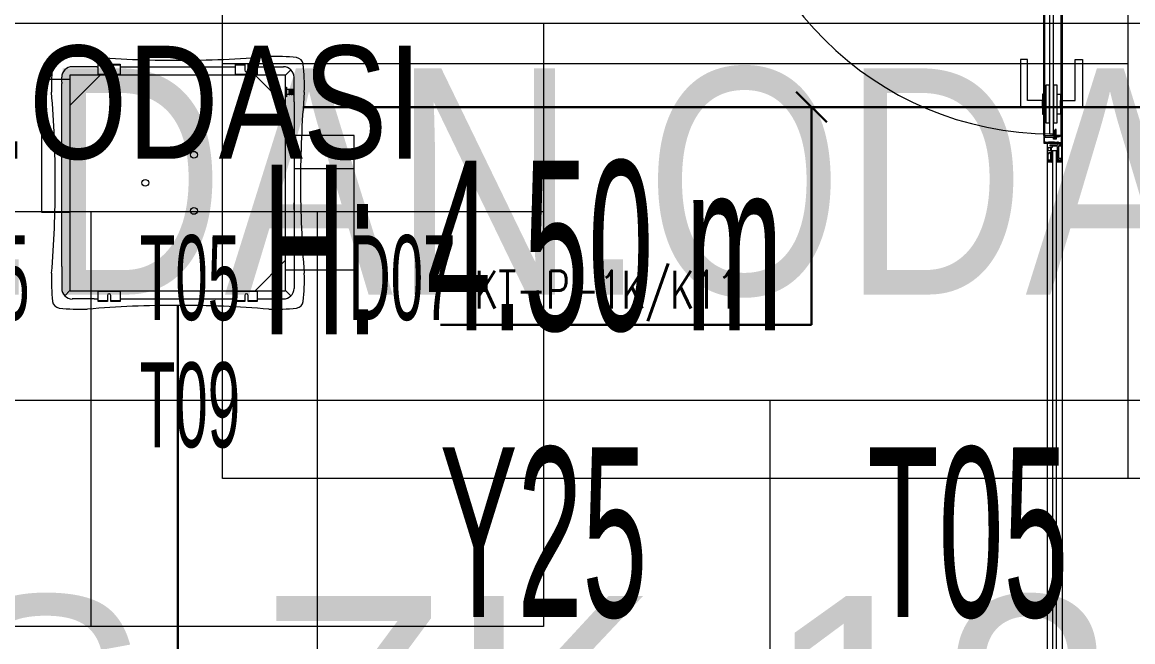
# Model space of a CAD drawing. Extents: x -9058 to 11890, y 0 to 4205.
# Drawn here: x 2019.3 to 2313.7, y 2965.6 to 3129.9 of the extents above; entities that cross this region are included whole.
import ezdxf
from ezdxf.enums import TextEntityAlignment as Align

# ---------------------------------------------------------------- set-up
doc = ezdxf.new("R2010")
doc.units = 0
doc.header["$MEASUREMENT"] = 0
doc.layers.get('0').update_dxf_attribs({"color": 9, "lineweight": 9})
for name, color, linetype, lineweight in [('40A', 9, 'Continuous', 9), ('E-KABLO', 7, 'Continuous', 30), ('E-YAZI', 7, 'Continuous', 30), ('M-TEFRIS2-015', 129, 'Continuous', 9), ('M-TEFRIS2-015 @ 10 (1)', 129, 'Continuous', 9), ('M-TEFRIS2-015 @ 10 (2)', 129, 'Continuous', 9), ('M-TEFRIS2-015 @ 20', 129, 'Continuous', 9), ('T-FC-KASETLİ-TAVAN', 3, 'Continuous', 20)]:
    doc.layers.add(name, color=color, linetype=linetype, lineweight=lineweight)
doc.styles.add('Arial', font='arial.ttf', dxfattribs={"height": 2.5})
doc.styles.add('E-YAZI', font='txttw.shx')
doc.styles.add('MuuM_TEXT-STANDART', font='ARIALN.TTF')

# ---------------------------------------------------------------- blocks, each defined once
blk = doc.blocks.new('0a_roomno2')
blk.add_lwpolyline([(30, -16), (0, -16), (0, 0), (30, 0)], close=True)
for points in [[(0, 0), (30, 0)], [(0, -5), (30, -5)], [(12, -5), (12, -16)], [(18, -5), (18, -16)], [(24, -5), (24, -16)], [(12, -10.5), (0, -10.5)]]:
    blk.add_lwpolyline(points)
at = {"layer": '40A'}
blk.add_lwpolyline([(0, 0), (30, 0)], dxfattribs=at)
at = {"style": 'MuuM_TEXT-STANDART', "width": 0.6}
blk.add_text('H:', height=2.25, dxfattribs=at).set_placement((0.525, -12.962), align=Align.MIDDLE_LEFT)
at = {"style": 'Arial'}
blk.add_attdef('ODANO', (0, 1.505), '', height=3, dxfattribs=at)
blk.add_attdef('MEKANADI', text='', height=3, dxfattribs=at).set_placement((0.525, -4.75), align=Align.BOTTOM_LEFT)
at = {"style": 'MuuM_TEXT-STANDART', "width": 0.6}
for tag, p in [('YER01', (15, -7)), ('TAVAN01', (20.625, -7)), ('DUVAR01', (26.25, -7)), ('YER02', (15, -10.375)), ('TAVAN02', (20.625, -10.375)), ('DUVAR02', (26.25, -10.375)), ('YER03', (15, -13.75)), ('TAVAN03', (20.625, -13.75)), ('DUVAR03', (26.25, -13.75))]:
    blk.add_attdef(tag, text='', height=2.25, dxfattribs=at).set_placement(p, align=Align.MIDDLE_CENTER)
at = {"style": 'MuuM_TEXT-STANDART'}
blk.add_attdef('M2', text='', height=2.25, dxfattribs=at).set_placement((1.323, -7.805), align=Align.MIDDLE_LEFT)
at = {"style": 'MuuM_TEXT-STANDART', "width": 0.6}
blk.add_attdef('TEMIZTAVANYUKSEKLIGI', text='', height=2.25, dxfattribs=at).set_placement((2.7, -13.162), align=Align.MIDDLE_LEFT)
blk = doc.blocks.new('*U649')
at = {"layer": 'M-TEFRIS2-015 @ 20'}
ref = blk.add_blockref('0a_roomno2', (2072.35, 3328.89), dxfattribs=dict(at, xscale=20, yscale=20, zscale=20))
ref.add_attrib('TEMIZTAVANYUKSEKLIGI', '4.50 m', dxfattribs={"layer": '0', "height": 45, "style": 'MuuM_TEXT-STANDART', "width": 0.6}).set_placement((2126.35, 3070.65), align=Align.MIDDLE_LEFT)
blk = doc.blocks.new('g-kapı kolu-p')
for points in [[(11.85, 8.21), (-0.95, 8.21), (-0.95, 2.41), (0.95, 2.41), (0.95, 6.31), (11.85, 6.31), (11.85, 8.21)], [(11.85, -8.21), (-0.95, -8.21), (-0.95, -2.41), (0.95, -2.41), (0.95, -6.31), (11.85, -6.31), (11.85, -8.21)]]:
    blk.add_lwpolyline(points)
for points in [[(-5, 0.5), (5, 0.5), (5, 1.5), (-5, 1.5)], [(-2.65, 1.5), (2.65, 1.5), (2.65, 2.41), (-2.65, 2.41)], [(-5, -1.5), (5, -1.5), (5, -0.5), (-5, -0.5)], [(-2.65, -1.5), (2.65, -1.5), (2.65, -2.41), (-2.65, -2.41)]]:
    blk.add_lwpolyline(points, close=True)
blk = doc.blocks.new('*U682')
at = {"layer": 'M-TEFRIS2-015 @ 20'}
ref = blk.add_blockref('0a_roomno2', (1857.47, 2882.62), dxfattribs=dict(at, xscale=20, yscale=20, zscale=20))
ref.add_attrib('ODANO', ' PRS-ZK-12', (1857.47, 2917.72), dxfattribs={"layer": '0', "height": 60, "style": 'Arial'})
blk = doc.blocks.new('*U683')
at = {"layer": 'M-TEFRIS2-015 @ 10 (1)'}
ref = blk.add_blockref('0a_roomno2', (1857.47, 3129.66), dxfattribs=dict(at, xscale=10, yscale=10, zscale=10))
ref.add_attrib('MEKANADI', 'SER.DAN.ODASI', dxfattribs={"layer": '0', "height": 30, "style": 'Arial', "width": 0.8}).set_placement((1862.72, 3084.66), align=Align.BOTTOM_LEFT)
ref.add_attrib('YER01', 'Y25', dxfattribs={"layer": '0', "height": 22.5, "style": 'MuuM_TEXT-STANDART', "width": 0.6}).set_placement((2007.47, 3062.16), align=Align.MIDDLE_CENTER)
ref.add_attrib('TAVAN01', 'T05', dxfattribs={"layer": '0', "height": 22.5, "style": 'MuuM_TEXT-STANDART', "width": 0.6}).set_placement((2063.72, 3062.16), align=Align.MIDDLE_CENTER)
ref.add_attrib('DUVAR01', 'D07', dxfattribs={"layer": '0', "height": 22.5, "style": 'MuuM_TEXT-STANDART', "width": 0.6}).set_placement((2119.97, 3062.16), align=Align.MIDDLE_CENTER)
ref.add_attrib('TAVAN02', 'T09', dxfattribs={"layer": '0', "height": 22.5, "style": 'MuuM_TEXT-STANDART', "width": 0.6}).set_placement((2063.72, 3028.41), align=Align.MIDDLE_CENTER)
at = {"layer": 'M-TEFRIS2-015 @ 10 (2)'}
ref = blk.add_blockref('0a_roomno2', (1857.47, 3129.66), dxfattribs=dict(at, xscale=10, yscale=10, zscale=10))
ref.add_attrib('MEKANADI', 'SER.DAN.ODASI', dxfattribs={"layer": '0', "height": 30, "style": 'Arial', "width": 0.8}).set_placement((1862.72, 3084.66), align=Align.BOTTOM_LEFT)
ref.add_attrib('YER01', 'Y25', dxfattribs={"layer": '0', "height": 22.5, "style": 'MuuM_TEXT-STANDART', "width": 0.6}).set_placement((2007.47, 3062.16), align=Align.MIDDLE_CENTER)
ref.add_attrib('TAVAN01', 'T05', dxfattribs={"layer": '0', "height": 22.5, "style": 'MuuM_TEXT-STANDART', "width": 0.6}).set_placement((2063.72, 3062.16), align=Align.MIDDLE_CENTER)
ref.add_attrib('DUVAR01', 'D07', dxfattribs={"layer": '0', "height": 22.5, "style": 'MuuM_TEXT-STANDART', "width": 0.6}).set_placement((2119.97, 3062.16), align=Align.MIDDLE_CENTER)
ref.add_attrib('TAVAN02', 'T09', dxfattribs={"layer": '0', "height": 22.5, "style": 'MuuM_TEXT-STANDART', "width": 0.6}).set_placement((2063.72, 3028.41), align=Align.MIDDLE_CENTER)
at = {"layer": 'M-TEFRIS2-015 @ 20'}
ref = blk.add_blockref('0a_roomno2', (1857.47, 3129.66), dxfattribs=dict(at, xscale=20, yscale=20, zscale=20))
ref.add_attrib('MEKANADI', 'SER.DAN.ODASI', dxfattribs={"layer": '0', "height": 60, "style": 'Arial', "width": 0.8}).set_placement((1867.97, 3039.66), align=Align.BOTTOM_LEFT)
ref.add_attrib('YER01', 'Y25', dxfattribs={"layer": '0', "height": 45, "style": 'MuuM_TEXT-STANDART', "width": 0.6}).set_placement((2157.47, 2994.66), align=Align.MIDDLE_CENTER)
ref.add_attrib('TAVAN01', 'T05', dxfattribs={"layer": '0', "height": 45, "style": 'MuuM_TEXT-STANDART', "width": 0.6}).set_placement((2269.97, 2994.66), align=Align.MIDDLE_CENTER)
blk = doc.blocks.new('jkvhj')
at = {"color": 252, "lineweight": 0}
for p, q in [((-29.96, 30.01), (-28.53, 28.57)), ((-21.53, 30.8), (-28.01, 30.8)), ((-21.06, 30.8), (-21.53, 30.8)), ((-21.06, 31.3), (-21.06, 31.5)), ((-21.06, 31.5), (-18.61, 31.5)), ((-21.06, 31.3), (-18.61, 31.3)), ((-21.06, 28.8), (-21.06, 31.3)), ((-18.61, 31.5), (-18.61, 29.85)), ((-17.71, 31.5), (-15.26, 31.5)), ((-17.71, 29.85), (-17.71, 31.5)), ((-17.71, 31.3), (-15.26, 31.3)), ((-15.26, 31.5), (-15.26, 31.3)), ((-15.26, 31.3), (-15.26, 28.8)), ((15.34, 30.8), (-15.26, 30.8)), ((15.34, 31.3), (15.34, 31.5)), ((15.34, 31.5), (17.79, 31.5)), ((15.34, 28.8), (15.34, 31.3)), ((15.34, 31.3), (17.79, 31.3)), ((17.79, 31.5), (17.79, 29.85)), ((18.69, 31.5), (21.14, 31.5)), ((18.69, 29.85), (18.69, 31.5)), ((18.69, 31.3), (21.14, 31.3)), ((21.14, 31.5), (21.14, 31.3)), ((21.14, 31.3), (21.14, 28.8)), ((22.22, 30.8), (21.14, 30.8)), ((22.22, 30.8), (27.99, 30.8)), ((28.61, 28.57), (29.99, 29.95)), ((-30.81, 21.53), (-30.81, 28)), ((-21.06, 28.8), (-15.26, 28.8)), ((-21.06, 28.6), (-21.06, 28.8)), ((-20.46, 28.6), (-20.56, 28.6)), ((-15.26, 28.8), (-15.26, 28.6)), ((15.34, 28.8), (21.14, 28.8)), ((15.34, 28.8), (15.34, 28.6)), ((21.14, 28.8), (21.14, 28.6)), ((30.79, 26.3), (30.79, 28)), ((30.79, 22.23), (30.79, 26.36)), ((-46.76, 23.12), (-46.76, -12.58)), ((-46.76, 23.12), (-46.56, 23.12)), ((-46.56, 23.12), (-28.76, 23.12)), ((-30.81, -21.48), (-30.81, 21.53)), ((-28.76, 23.12), (-28.56, 23.12)), ((30.79, 22.23), (30.79, -21.48)), ((-30.81, 7.04), (-30.81, 5.26)), ((28.64, 7.9), (36.04, 7.9)), ((36.04, 7.9), (36.04, -27.5)), ((-31.01, -3.77), (-46.56, -3.77)), ((-46.76, -12.58), (-46.56, -12.58)), ((-46.56, -12.58), (-28.76, -12.58)), ((-28.76, -12.58), (-28.56, -12.58)), ((-30.81, -21.48), (-30.81, -28)), ((-30.76, -23.45), (-30.59, -23.35)), ((-30.76, -23.45), (-30.76, -24.75)), ((-30.59, -23.35), (-30.49, -23.35)), ((-30.59, -24.85), (-30.59, -23.35)), ((-30.49, -23.35), (-30.49, -24.85)), ((-30.49, -23.4), (-30.19, -23.4)), ((-30.19, -23.4), (-30.09, -23.35)), ((-30.19, -23.4), (-30.19, -24.8)), ((-30.09, -23.35), (-29.99, -23.35)), ((-30.09, -24.85), (-30.09, -23.35)), ((-29.99, -23.35), (-29.99, -24.85)), ((-29.99, -23.4), (-29.69, -23.4)), ((-29.69, -23.4), (-29.59, -23.35)), ((-29.69, -23.4), (-29.69, -24.8)), ((-29.59, -24.85), (-29.59, -23.35)), ((-29.59, -23.35), (-29.49, -23.35)), ((-29.49, -23.35), (-29.49, -24.85)), ((-29.49, -23.4), (-28.76, -23.4)), ((-28.76, -22.85), (-28.56, -22.85)), ((-28.76, -23.4), (-28.76, -22.85)), ((-28.76, -23.9), (-28.76, -23.4)), ((30.79, -21.48), (30.79, -26.35)), ((-30.59, -24.85), (-30.76, -24.75)), ((-30.49, -24.85), (-30.59, -24.85)), ((-30.49, -24.8), (-30.19, -24.8)), ((-30.09, -24.85), (-30.19, -24.8)), ((-29.99, -24.85), (-30.09, -24.85)), ((-29.99, -24.8), (-29.69, -24.8)), ((-29.59, -24.85), (-29.69, -24.8)), ((-29.49, -24.85), (-29.59, -24.85)), ((-29.49, -24.8), (-28.76, -24.8)), ((-28.76, -23.9), (-28.56, -23.9)), ((-28.76, -24.1), (-28.76, -23.9)), ((-28.76, -24.3), (-28.76, -24.1)), ((-28.56, -24.3), (-28.76, -24.3)), ((-28.76, -24.8), (-28.76, -24.3)), ((-28.76, -25.35), (-28.76, -24.8)), ((-28.56, -25.35), (-28.76, -25.35)), ((-28.53, -28.57), (-29.97, -30)), ((-28.56, -27.8), (-28.56, -28.1)), ((-21.06, -28.8), (-21.06, -28.6)), ((-15.26, -28.8), (-21.06, -28.8)), ((-21.06, -31.3), (-21.06, -28.8)), ((-15.26, -28.6), (-15.26, -28.8)), ((-15.26, -28.8), (-15.26, -31.3)), ((15.34, -28.8), (15.34, -28.6)), ((15.34, -31.3), (15.34, -28.8)), ((21.14, -28.8), (15.34, -28.8)), ((21.14, -28.6), (21.14, -28.8)), ((21.14, -28.8), (21.14, -31.3)), ((36.04, -27.5), (28.64, -27.5)), ((30.79, -26.73), (30.79, -28)), ((-21.53, -30.8), (-28.01, -30.8)), ((-21.06, -30.8), (-21.53, -30.8)), ((-18.61, -31.3), (-21.06, -31.3)), ((-21.06, -31.5), (-21.06, -31.3)), ((-18.61, -31.5), (-21.06, -31.5)), ((-18.61, -29.85), (-18.61, -31.5)), ((-17.71, -31.5), (-17.71, -29.85)), ((-15.26, -31.3), (-17.71, -31.3)), ((-15.26, -31.5), (-17.71, -31.5)), ((15.34, -30.8), (-15.26, -30.8)), ((-15.26, -31.3), (-15.26, -31.5)), ((17.79, -31.3), (15.34, -31.3)), ((15.34, -31.5), (15.34, -31.3)), ((17.79, -31.5), (15.34, -31.5)), ((17.79, -29.85), (17.79, -31.5)), ((18.69, -31.5), (18.69, -29.85)), ((21.14, -31.3), (18.69, -31.3)), ((21.14, -31.5), (18.69, -31.5)), ((21.52, -30.8), (21.14, -30.8)), ((21.14, -31.3), (21.14, -31.5)), ((21.52, -30.8), (27.99, -30.8))]:
    blk.add_line(p, q, dxfattribs=at)
for p, q in [((-28.56, 20.5), (-20.46, 28.6)), ((-28.56, 28.5), (-28.56, 27.4)), ((-28.56, 28.1), (-28.56, 27.8)), ((-28.56, 27.4), (-28.56, 20.5)), ((-28.06, 28.6), (-28.46, 28.6)), ((-20.46, 28.6), (-28.06, 28.6)), ((-17.2, 28.6), (-20.46, 28.6)), ((15.34, 28.6), (-17.2, 28.6)), ((20.54, 28.6), (15.34, 28.6)), ((21.14, 28.6), (20.64, 28.6)), ((28.54, 28.6), (21.14, 28.6)), ((28.64, 20.5), (28.64, 28.5)), ((28.64, 27.8), (28.64, 28.1)), ((-28.56, 20.5), (-28.56, -28.5)), ((28.64, 7.9), (28.64, 20.5)), ((28.64, -20.5), (28.64, 7.9)), ((-28.56, -20.5), (-20.46, -28.6)), ((28.64, -20.5), (20.56, -28.6)), ((28.64, -27.5), (28.64, -20.5)), ((-28.56, -22.85), (-28.56, -23.9)), ((-28.56, -23.9), (-28.56, -24.1)), ((-28.56, -24.1), (-28.56, -24.3)), ((-28.56, -24.3), (-28.56, -25.35)), ((-28.46, -28.6), (-28.06, -28.6)), ((-28.06, -28.6), (-16.92, -28.6)), ((-16.92, -28.6), (20.56, -28.6)), ((20.56, -28.6), (28.54, -28.6)), ((28.64, -28.5), (28.64, -27.5)), ((28.64, -28.1), (28.64, -27.8))]:
    blk.add_line(p, q)
for centre in [(-4.26, 7.45), (8.64, 0), (-4.26, -7.45)]:
    blk.add_circle(centre, 0.9, dxfattribs=at)
for centre, radius, start, end in [((-31.24, 31.22), 2, 96.5483, 173.6548), ((-25.77, -16.47), 50, 88.068, 96.5483), ((-0.01, 321), 288.5, 265.2133, 270), ((-0.01, 321), 288.5, 270, 274.7719), ((25.75, -16.47), 50, 83.4517, 91.932), ((31.23, 31.22), 2, 6.3452, 83.4517), ((16.46, 25.91), 50, 173.6548, 182.1901), ((-16.48, 25.91), 50, 357.8099, 6.3452), ((-28.46, 28.5), 0.1, 134.9586, 180), ((-28.46, 28.5), 0.1, 90, 134.9586), ((28.54, 28.5), 0.1, 45.0414, 90), ((28.54, 28.5), 0.1, 0, 45.0414), ((-321.01, 0), 288.5, 0, 4.7719), ((320.99, 0), 288.5, 175.2281, 180), ((-321.01, 0), 288.5, 355.2133, 0), ((320.99, 0), 288.5, 180, 184.7867), ((16.46, -25.76), 50, 178.0684, 186.5277), ((-16.48, -25.76), 50, 353.4723, 1.9316), ((-28.46, -28.5), 0.1, 180, 225.0414), ((-28.46, -28.5), 0.1, 225.0414, 270), ((28.54, -28.5), 0.1, 270, 0), ((-31.23, -31.22), 2, 186.5277, 263.4723), ((31.21, -31.22), 2, 276.5277, 353.4723), ((-25.77, 16.47), 50, 263.4723, 271.9334), ((-0.01, -321), 288.5, 90, 94.7867), ((-0.01, -321), 288.5, 85.2281, 90), ((25.75, 16.47), 50, 268.0666, 276.5277)]:
    blk.add_arc(centre, radius, start, end)
for centre, radius, start, end in [((-27.92, 27.96), 2.89, 135.0273, 179.2423), ((-28.05, 28.09), 2.71, 89.2423, 135.0273), ((-18.16, 29.85), 0.45, 180, 0), ((18.24, 29.85), 0.45, 180, 0), ((28.02, 28.09), 2.72, 43.4512, 90.6949), ((27.9, 27.96), 2.89, 0.7887, 43.545), ((30.91, -26.54), 0.225, 123.1177, 236.9215), ((-27.92, -27.96), 2.89, 180.7417, 224.9567), ((-18.16, -29.85), 0.45, 0, 180), ((18.24, -29.85), 0.45, 0, 180), ((27.99, -28), 2.8, 270, 0), ((-28.04, -28.08), 2.71, 224.9567, 270.7417)]:
    blk.add_arc(centre, radius, start, end, dxfattribs=at)

msp = doc.modelspace()

# ---------------------------------------------------------------- hatches: boundary and pattern name
at = {"layer": 'M-TEFRIS2-015'}
h = msp.add_hatch(dxfattribs=at)
h.set_pattern_fill('NET', color=256, angle=135, style=0)
h.set_pattern_definition([(225, (11.79018, 2712.88432), (0.0883883476, -0.0883883476), []), (315, (11.79018, 2712.88432), (0.0883883476, 0.0883883476), [])])
h.paths.add_polyline_path([(2292.66, 3100.56), (2292.7, 3100.57), (2292.7, 3100.74, -1), (2292.75, 3100.74), (2292.75, 3099.91), (2292.51, 3099.91), (2292.48, 3099.89), (2292.45, 3099.87), (2292.43, 3099.83), (2292.43, 3099.8), (2292.8, 3099.8), (2292.8, 3099.77), (2292.94, 3099.77), (2292.99, 3099.71), (2292.99, 3099.5), (2292.8, 3099.65), (2292.8, 3099.56), (2293, 3099.36), (2293, 3099.27), (2292.82, 3099.44), (2292.8, 3099.45), (2292.8, 3099.34), (2292.92, 3099.17), (2292.95, 3099.14), (2292.98, 3099.13), (2293.01, 3099.11), (2293.07, 3099.09), (2292.81, 3099.09), (2292.8, 3099.14), (2292.8, 3099.05), (2293.04, 3099.05), (2293.09, 3099.06), (2293.12, 3099.07), (2293.14, 3099.09), (2293.14, 3101.3), (2293.09, 3101.3), (2292.85, 3101.21), (2292.81, 3101.21), (2292.75, 3101.25), (2292.7, 3101.25), (2292.66, 3101.21)])
h.paths.add_polyline_path([(2293.05, 3100.55), (2292.87, 3100.38), (2292.83, 3100.38), (2292.83, 3100.72), (2292.83, 3100.77), (2292.81, 3100.8), (2292.77, 3100.84), (2292.72, 3100.84), (2292.7, 3100.85), (2292.7, 3101.16, 0.292264), (2293.05, 3101.17)], flags=16)
h.paths.add_polyline_path([(2293.01, 3100.34), (2293.01, 3100.24), (2292.93, 3100.3)], flags=16)
h.paths.add_polyline_path([(2292.9, 3100.27), (2293, 3100.14), (2293, 3099.91), (2292.84, 3099.91), (2292.84, 3100.24)], flags=16)
h.paths.add_polyline_path([(2293.03, 3100.21), (2293.13, 3100.12), (2293.03, 3100.12)], flags=16)

# ---------------------------------------------------------------- linework, layer by layer
at = {"layer": 'E-KABLO', "color": 6, "ltscale": 40}
for p, q in [((2715.24, 3107.4), (2093.74, 3107.4)), ((2060.54, 3054.78), (2060.54, 2837.75))]:
    msp.add_line(p, q, dxfattribs=at)
at = {"layer": 'E-KABLO'}
msp.add_line((2228.5, 3049.6), (2228.5, 3107.4), dxfattribs=at)
at = {"layer": 'E-YAZI'}
for p, q in [((2224.46, 3111.44), (2232.55, 3103.36)), ((2130.18, 3049.6), (2228.5, 3049.6))]:
    msp.add_line(p, q, dxfattribs=at)
at = {"layer": 'M-TEFRIS2-015'}
for p, q in [((2294.95, 3212.61), (2294.95, 3083.67)), ((2290.07, 3099.88), (2290.07, 3185.78)), ((2290.38, 3099.88), (2290.38, 3185.78)), ((2294.73, 3099.88), (2294.73, 3185.78)), ((2294.95, 3099.88), (2294.95, 3185.78)), ((2291.19, 3097.82), (2290.95, 3097.82)), ((2290.95, 3097.82), (2290.95, 3092.85)), ((2291.62, 3097.94), (2291.19, 3097.94)), ((2291.19, 3097.94), (2291.19, 3097.82)), ((2291.62, 3097.76), (2291.62, 3097.94)), ((2293.27, 3097.76), (2291.62, 3097.76)), ((2291.81, 3097.03), (2291.81, 3097.36)), ((2291.81, 3097.36), (2293.93, 3097.36)), ((2291.95, 3097.94), (2291.86, 3097.85)), ((2291.86, 3097.76), (2291.86, 3097.94)), ((2291.86, 3097.94), (2292.93, 3097.94)), ((2291.91, 3097.76), (2291.86, 3097.8)), ((2292.09, 3097.76), (2291.91, 3097.94)), ((2292.13, 3097.94), (2291.95, 3097.76)), ((2292.26, 3097.76), (2292.08, 3097.94)), ((2292.31, 3097.94), (2292.13, 3097.76)), ((2292.44, 3097.76), (2292.26, 3097.94)), ((2292.48, 3097.94), (2292.3, 3097.76)), ((2292.62, 3097.76), (2292.44, 3097.94)), ((2292.66, 3097.94), (2292.48, 3097.76)), ((2292.79, 3097.76), (2292.61, 3097.94)), ((2292.84, 3097.94), (2292.66, 3097.76)), ((2292.93, 3097.8), (2292.79, 3097.94)), ((2292.93, 3097.86), (2292.83, 3097.76)), ((2292.93, 3097.76), (2292.93, 3097.94)), ((2293.4, 3097.94), (2293.27, 3097.94)), ((2293.27, 3097.94), (2293.27, 3097.76)), ((2293.4, 3097.76), (2293.4, 3097.94)), ((2293.93, 3097.76), (2293.4, 3097.76)), ((2293.93, 3097.36), (2293.93, 3097.76)), ((2294.8, 3097.49), (2294.33, 3097.49)), ((2294.45, 3097.36), (2294.8, 3097.36)), ((2294.95, 3097.83), (2294.8, 3097.83)), ((2294.8, 3097.83), (2294.8, 3097.49)), ((2294.8, 3097.36), (2294.8, 3093.05)), ((2294.95, 3092.86), (2294.95, 3097.83)), ((2291.23, 3096.66), (2291.15, 3096.66)), ((2291.15, 3096.66), (2291.15, 3095.85)), ((2291.15, 3095.85), (2291.29, 3095.85)), ((2291.38, 3095.27), (2291.15, 3095.27)), ((2291.15, 3095.27), (2291.15, 3093.07)), ((2291.27, 3096.59), (2291.23, 3096.66)), ((2291.97, 3096.59), (2291.27, 3096.59)), ((2291.29, 3095.85), (2291.34, 3095.91)), ((2291.34, 3095.91), (2291.97, 3095.91)), ((2291.38, 3095.11), (2291.38, 3095.27)), ((2291.92, 3095.27), (2291.51, 3095.27)), ((2291.51, 3095.27), (2291.51, 3095.11)), ((2292.41, 3097.03), (2291.81, 3097.03)), ((2291.92, 3093.37), (2291.92, 3095.27)), ((2291.97, 3095.91), (2291.97, 3096.59)), ((2292.12, 3096.66), (2292.41, 3096.73)), ((2292.12, 3093.42), (2292.12, 3096.66)), ((2292.12, 3095.86), (2293.76, 3095.86)), ((2292.39, 3094.49), (2292.12, 3094.21)), ((2292.21, 3094.49), (2292.12, 3094.39)), ((2292.45, 3094.49), (2292.12, 3094.49)), ((2292.43, 3094.09), (2292.12, 3094.41)), ((2292.43, 3094.27), (2292.21, 3094.49)), ((2292.43, 3094.44), (2292.39, 3094.49)), ((2292.41, 3096.73), (2292.41, 3097.03)), ((2293.43, 3097.03), (2292.41, 3097.03)), ((2292.45, 2945.36), (2292.45, 3095.86)), ((2293.45, 2945.36), (2293.45, 3095.86)), ((2293.45, 3094.49), (2293.76, 3094.49)), ((2293.66, 3094.49), (2293.47, 3094.3)), ((2293.48, 3094.49), (2293.47, 3094.48)), ((2293.76, 3094.14), (2293.47, 3094.43)), ((2293.76, 3094.42), (2293.47, 3094.12)), ((2293.76, 3094.32), (2293.59, 3094.49)), ((2293.76, 3093.45), (2293.76, 3096.71)), ((2294.07, 3093.87), (2294.07, 3097.11)), ((2294.07, 3097.11), (2294.8, 3097.11)), ((2290.95, 3092.86), (2290.95, 2947.86)), ((2290.95, 3092.85), (2292.07, 3092.85)), ((2291.15, 3093.07), (2291.38, 3093.07)), ((2291.38, 3093.07), (2291.38, 3093.37)), ((2291.38, 3093.37), (2291.92, 3093.37)), ((2291.52, 3092.95), (2291.52, 3093.23)), ((2291.52, 3093.23), (2292.07, 3093.23)), ((2291.89, 3092.95), (2291.52, 3092.95)), ((2292.27, 3092.77), (2291.79, 3093.24)), ((2291.79, 3093.23), (2291.79, 3092.96)), ((2291.94, 3093.22), (2291.79, 3093.08)), ((2291.9, 3092.96), (2291.79, 3093.07)), ((2292.26, 3093.37), (2291.84, 3092.96)), ((2292.07, 3092.95), (2291.89, 3093)), ((2291.89, 3093), (2291.89, 3092.95)), ((2292.25, 3092.96), (2291.98, 3093.23)), ((2292.19, 3093.12), (2292.02, 3092.96)), ((2292.07, 3093.38), (2292.12, 3093.42)), ((2292.07, 3093.23), (2292.07, 3093.38)), ((2292.19, 3093.2), (2292.07, 3093.32)), ((2292.07, 3092.85), (2292.07, 3092.95)), ((2292.07, 3092.85), (2292.43, 3092.69)), ((2292.2, 3092.96), (2292.09, 3092.85)), ((2292.43, 3094.35), (2292.12, 3094.04)), ((2292.43, 3093.91), (2292.12, 3094.23)), ((2292.43, 3094.18), (2292.12, 3093.86)), ((2292.43, 3093.74), (2292.12, 3094.05)), ((2292.43, 3094), (2292.12, 3093.68)), ((2292.43, 3093.56), (2292.12, 3093.88)), ((2292.43, 3093.82), (2292.12, 3093.51)), ((2292.36, 3093.45), (2292.12, 3093.7)), ((2292.18, 3093.45), (2292.12, 3093.52)), ((2292.12, 3093.45), (2292.12, 3093.45)), ((2292.12, 3093.45), (2292.45, 3093.45)), ((2292.27, 3093.3), (2292.19, 3093.37)), ((2292.19, 3093.27), (2292.19, 3093.08)), ((2292.29, 3093.05), (2292.2, 3092.96)), ((2292.2, 3092.96), (2292.39, 3092.8)), ((2292.29, 3092.88), (2292.21, 3092.79)), ((2292.43, 3093.65), (2292.24, 3093.45)), ((2292.39, 3093), (2292.33, 3093.06)), ((2292.39, 3092.8), (2292.33, 3092.74)), ((2292.39, 3093.32), (2292.34, 3093.28)), ((2292.43, 3093.19), (2292.39, 3093.15)), ((2292.39, 3092.8), (2292.43, 3092.8)), ((2292.43, 3093.13), (2292.4, 3093.17)), ((2292.43, 3093.47), (2292.41, 3093.45)), ((2292.43, 3092.78), (2292.41, 3092.8)), ((2294.05, 3093.45), (2293.45, 3093.45)), ((2293.76, 3093.96), (2293.47, 3094.26)), ((2293.76, 3094.24), (2293.47, 3093.95)), ((2293.76, 3093.79), (2293.47, 3094.08)), ((2293.76, 3094.06), (2293.47, 3093.77)), ((2293.76, 3093.61), (2293.47, 3093.9)), ((2293.76, 3093.89), (2293.47, 3093.59)), ((2293.74, 3093.45), (2293.47, 3093.73)), ((2293.57, 3093.45), (2293.47, 3093.55)), ((2293.51, 3093.21), (2293.47, 3093.17)), ((2293.67, 3092.96), (2293.47, 3093.15)), ((2293.84, 3092.86), (2293.47, 3092.69)), ((2293.55, 3092.72), (2293.47, 3092.8)), ((2293.51, 3092.8), (2293.47, 3092.8)), ((2293.54, 3093.26), (2293.49, 3093.31)), ((2293.55, 3093.07), (2293.49, 3093.01)), ((2293.76, 3093.71), (2293.51, 3093.45)), ((2293.71, 3092.96), (2293.51, 3092.8)), ((2294.08, 3093.24), (2293.57, 3092.74)), ((2293.67, 3092.78), (2293.59, 3092.86)), ((2293.67, 3093.37), (2293.6, 3093.29)), ((2293.7, 3093.27), (2293.61, 3093.36)), ((2293.9, 3093.24), (2293.62, 3092.96)), ((2293.76, 3093.53), (2293.68, 3093.45)), ((2293.79, 3092.84), (2293.68, 3092.94)), ((2293.81, 3093.33), (2293.71, 3093.23)), ((2293.98, 3092.99), (2293.71, 3093.27)), ((2293.71, 3093.27), (2293.71, 3093.08)), ((2293.85, 3092.95), (2293.71, 3093.09)), ((2294.05, 3093.42), (2293.83, 3093.32)), ((2293.83, 3093.32), (2293.83, 3093.26)), ((2293.83, 3093.26), (2293.94, 3093.22)), ((2293.99, 3092.99), (2293.83, 3092.94)), ((2293.83, 3092.94), (2293.84, 3092.86)), ((2293.84, 3092.86), (2294.95, 3092.86)), ((2294.11, 3093.04), (2293.92, 3093.23)), ((2293.94, 3093.22), (2293.99, 3093.22)), ((2293.99, 3093.22), (2293.99, 3093.24)), ((2293.99, 3093.24), (2294.24, 3093.24)), ((2294.11, 3093.1), (2293.99, 3092.98)), ((2294.02, 3092.96), (2293.99, 3092.99)), ((2293.99, 3092.96), (2293.99, 3092.99)), ((2294.24, 3092.96), (2293.99, 3092.96)), ((2294.05, 3093.33), (2294.63, 3093.45)), ((2294.05, 3093.42), (2294.05, 3093.45)), ((2294.05, 3093.33), (2294.05, 3093.42)), ((2294.34, 3093.33), (2294.05, 3093.33)), ((2294.11, 3093.22), (2294.09, 3093.24)), ((2294.11, 3093.24), (2294.11, 3092.96)), ((2294.63, 3093.76), (2294.18, 3093.76)), ((2294.24, 3093.24), (2294.24, 3092.96)), ((2294.34, 3093.02), (2294.34, 3093.33)), ((2294.79, 3093.02), (2294.34, 3093.02)), ((2294.8, 3093.05), (2294.84, 3093.05)), ((2294.95, 3092.86), (2294.95, 2943.86))]:
    msp.add_line(p, q, dxfattribs=at)
for points in [[(2291.62, 3185.24), (2291.62, 3100.41), (2291.72, 3100.31), (2292.56, 3100.31), (2292.66, 3100.41), (2292.66, 3185.24), (2292.66, 3185.24), (2292.56, 3185.35), (2291.72, 3185.35), (2291.62, 3185.24)], [(2292.75, 3100.74), (2292.75, 3099.91), (2292.51, 3099.91), (2292.48, 3099.89), (2292.45, 3099.87), (2292.43, 3099.83), (2292.43, 3099.8)], [(2293.4, 3099.88), (2293.4, 3101.42), (2293.14, 3101.42), (2293.14, 3099.05), (2292.8, 3099.05), (2292.8, 3099.8)], [(2293.01, 3100.24), (2292.93, 3100.3), (2293.01, 3100.34), (2293.01, 3100.24)], [(2290.23, 3099.65), (2290.23, 3097.99), (2290.47, 3097.99), (2290.47, 3098.21), (2290.58, 3098.21), (2290.58, 3098.04), (2291.34, 3098.04), (2291.34, 3098.18), (2292.91, 3098.18), (2292.91, 3098.04), (2293.73, 3098.04), (2293.73, 3098.19), (2293.88, 3098.19), (2293.88, 3097.99), (2294.75, 3097.99), (2294.75, 3099.65), (2294.22, 3099.65), (2294.22, 3099.45), (2294.08, 3099.45), (2294.08, 3099.65), (2293.88, 3099.65), (2293.88, 3099.44), (2293.74, 3099.44), (2293.74, 3099.57), (2293.35, 3099.57), (2293.35, 3098.89), (2292.63, 3098.89), (2292.63, 3099.32), (2290.58, 3099.32), (2290.47, 3099.39), (2290.47, 3099.65), (2290.23, 3099.65)], [(2292.8, 3099.65), (2292.99, 3099.5), (2292.99, 3099.71), (2292.94, 3099.77), (2292.8, 3099.77)], [(2292.8, 3099.45), (2292.82, 3099.44), (2293, 3099.27), (2293, 3099.36), (2292.8, 3099.56)]]:
    msp.add_lwpolyline(points, dxfattribs=at)
for points in [[(2292.8, 3099.34), (2292.92, 3099.17), (2292.95, 3099.14), (2292.98, 3099.13), (2293.01, 3099.11), (2293.07, 3099.09), (2292.81, 3099.09), (2292.8, 3099.14), (2292.8, 3099.05), (2293.04, 3099.05), (2293.09, 3099.06), (2293.12, 3099.07), (2293.14, 3099.09), (2293.14, 3101.3), (2293.09, 3101.3), (2292.85, 3101.21), (2292.81, 3101.21), (2292.75, 3101.25), (2292.7, 3101.25), (2292.66, 3101.21), (2292.66, 3100.56), (2292.7, 3100.57), (2292.7, 3100.74, -1), (2292.75, 3100.74, -1)], [(2293.05, 3101.17), (2293.05, 3100.55), (2292.87, 3100.38), (2292.83, 3100.38), (2292.83, 3100.72), (2292.83, 3100.77), (2292.81, 3100.8), (2292.77, 3100.84), (2292.72, 3100.84), (2292.7, 3100.85), (2292.7, 3101.16, -1)], [(2292.8, 3099.8), (2290.38, 3099.8), (2290.38, 3099.88), (2290.22, 3099.88, 0.414214), (2290.06, 3099.72), (2290.06, 3097.91, 0.414214), (2290.14, 3097.83), (2294.87, 3097.83, 0.414214), (2294.95, 3097.91), (2294.95, 3099.88), (2294.76, 3099.88), (2294.73, 3099.88), (2294.73, 3099.88), (2294.73, 3099.88), (2294.73, 3099.88), (2294.73, 3099.88), (2293.4, 3099.88)]]:
    msp.add_lwpolyline(points, format="xyb", dxfattribs=at)
for points in [[(2293, 3099.91), (2292.84, 3099.91), (2292.84, 3100.24), (2292.9, 3100.27), (2293, 3100.14)], [(2293.03, 3100.21), (2293.03, 3100.12), (2293.13, 3100.12)]]:
    msp.add_lwpolyline(points, close=True, dxfattribs=at)
for centre, radius, start, end in [((2292.14, 3185.35), 85.04, 180, 270), ((2292.87, 3101.43), 0.322, 238.8979, 304.0649), ((2294.33, 3097.39), 0.103, 90, 270), ((2294.33, 3097.41), 0.131, 270, 337.9314), ((2291.44, 3095.11), 0.0618, 180, 0), ((2293.43, 3096.71), 0.327, 0, 90), ((2292.23, 3093.1), 0.273, 35.9738, 126.4289), ((2292.27, 3093.17), 0.125, 229.5402, 130.4598), ((2292.25, 3093.21), 0.253, 258.6676, 324.1258), ((2293.67, 3093.1), 0.273, 53.5711, 144.0262), ((2293.66, 3093.21), 0.253, 215.8742, 281.3324), ((2293.63, 3093.17), 0.125, 49.5402, 310.4598), ((2294.18, 3093.87), 0.102, 180, 270), ((2294.6, 3093.61), 0.16, 281.2664, 80.471), ((2294.83, 3093.01), 0.0407, 165.0269, 288.2009), ((2294.81, 3093.01), 0.0494, 306.9787, 64.278)]:
    msp.add_arc(centre, radius, start, end, dxfattribs=at)

# ---------------------------------------------------------------- block references
at = {"layer": 'M-TEFRIS2-015', "color": 6}
for name in ['*U649', '*U683', '*U682']:
    msp.add_blockref(name, (0, 0), dxfattribs=at)
at = {"layer": 'M-TEFRIS2-015', "rotation": 90}
msp.add_blockref('g-kapı kolu-p', (2292.12, 3108.18), dxfattribs=at)
at = {"layer": 'T-FC-KASETLİ-TAVAN', "rotation": 180}
msp.add_blockref('jkvhj', (2060.53, 3087.29), dxfattribs=at)

# ---------------------------------------------------------------- texts
at = {"layer": 'E-KABLO', "color": 3, "linetype": 'Continuous', "style": 'E-YAZI', "width": 0.7}
msp.add_text('KT-P-1K/K11', height=10, dxfattribs=at).set_placement((2139.19, 3053.98))

doc.saveas('drawing.dxf')
